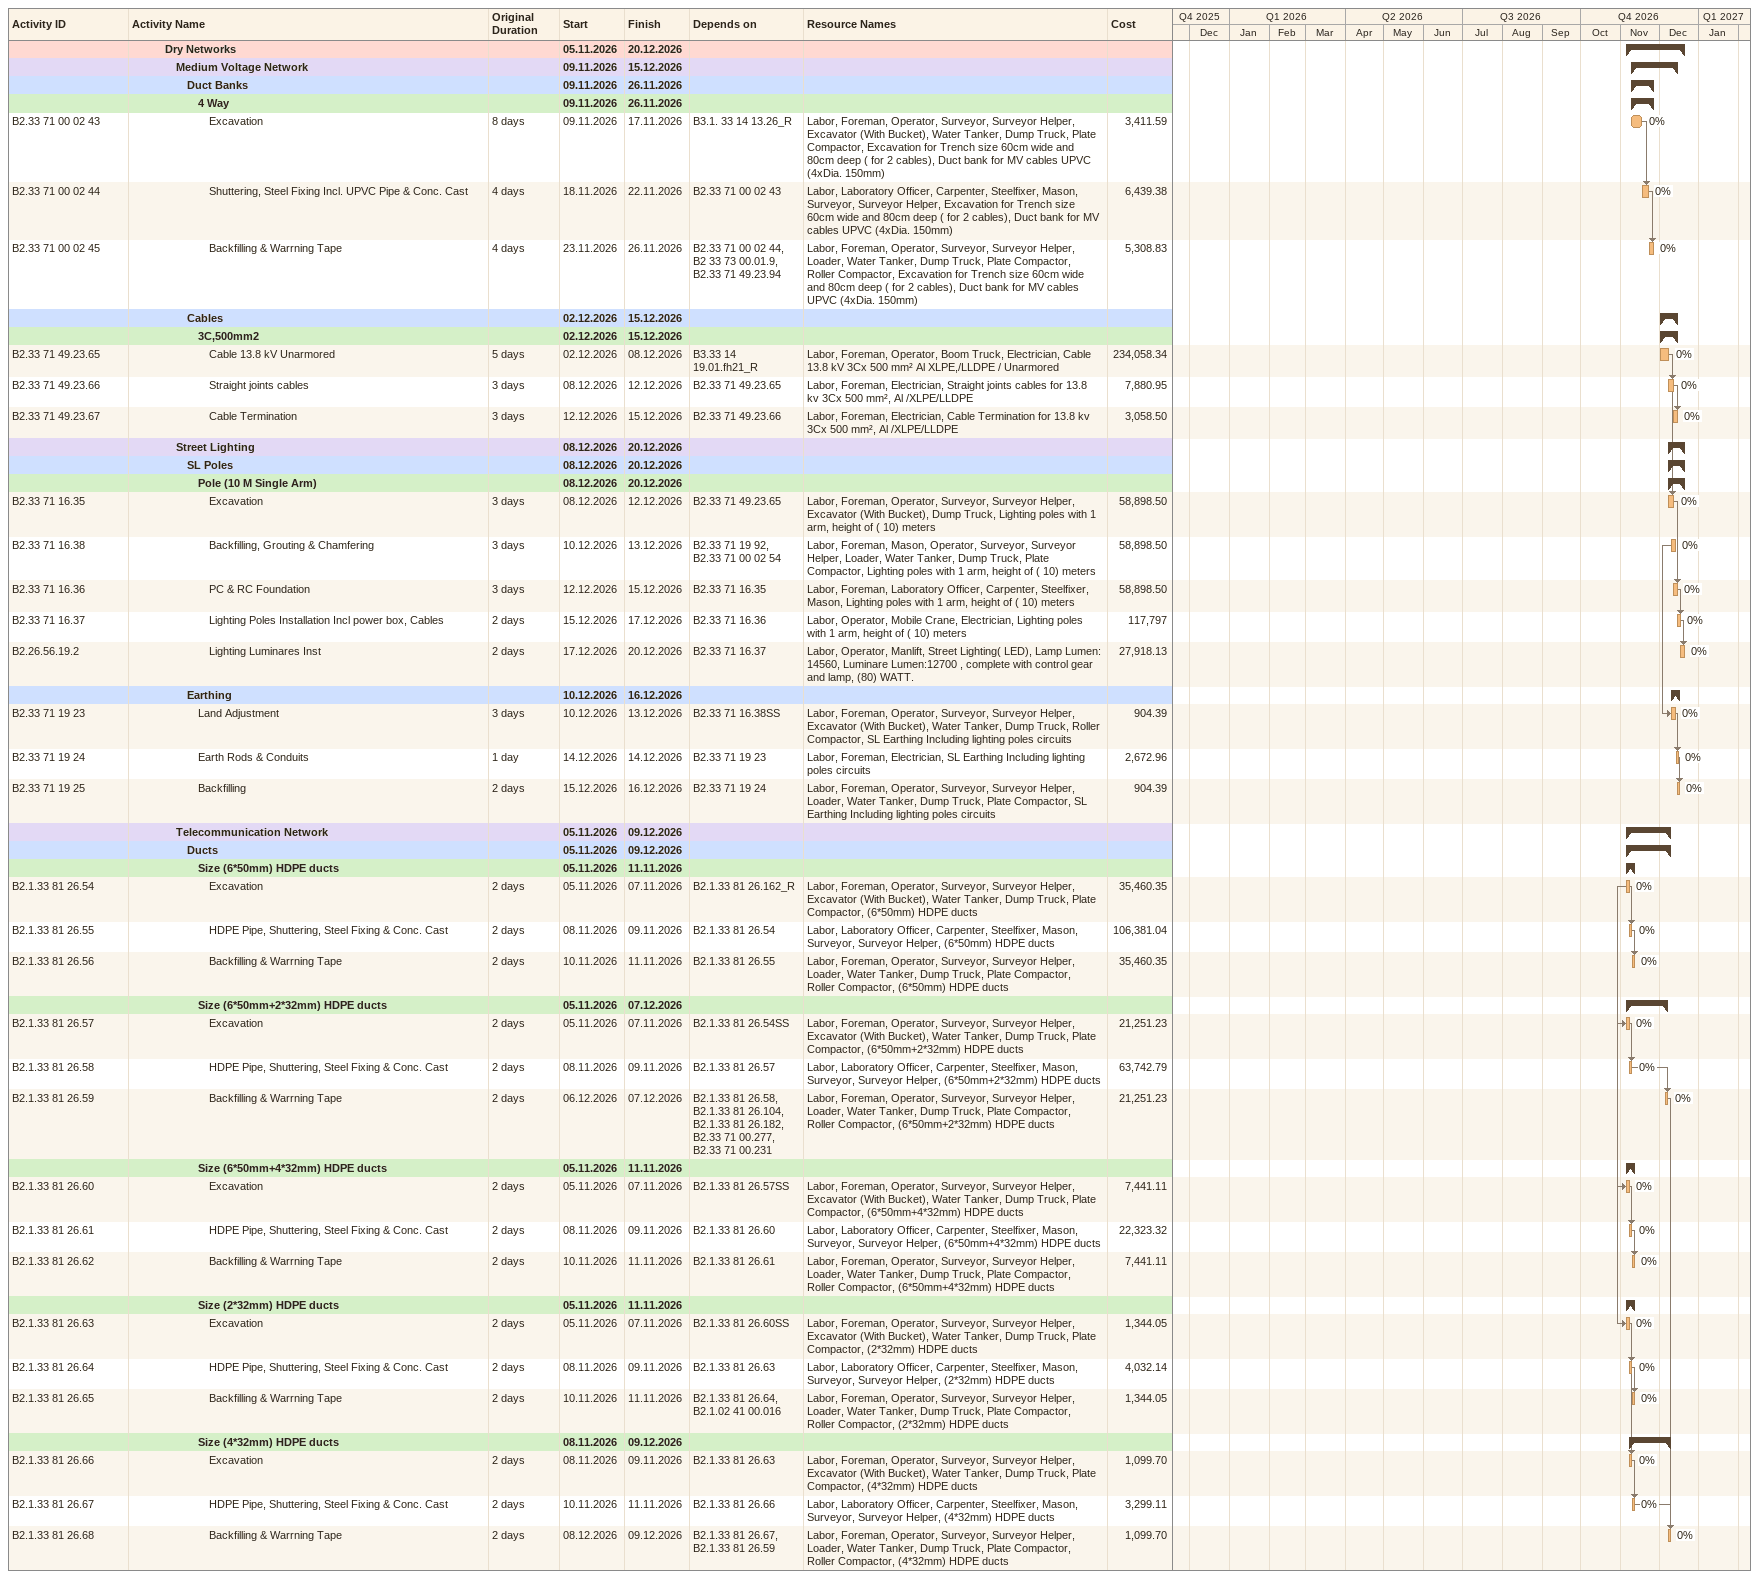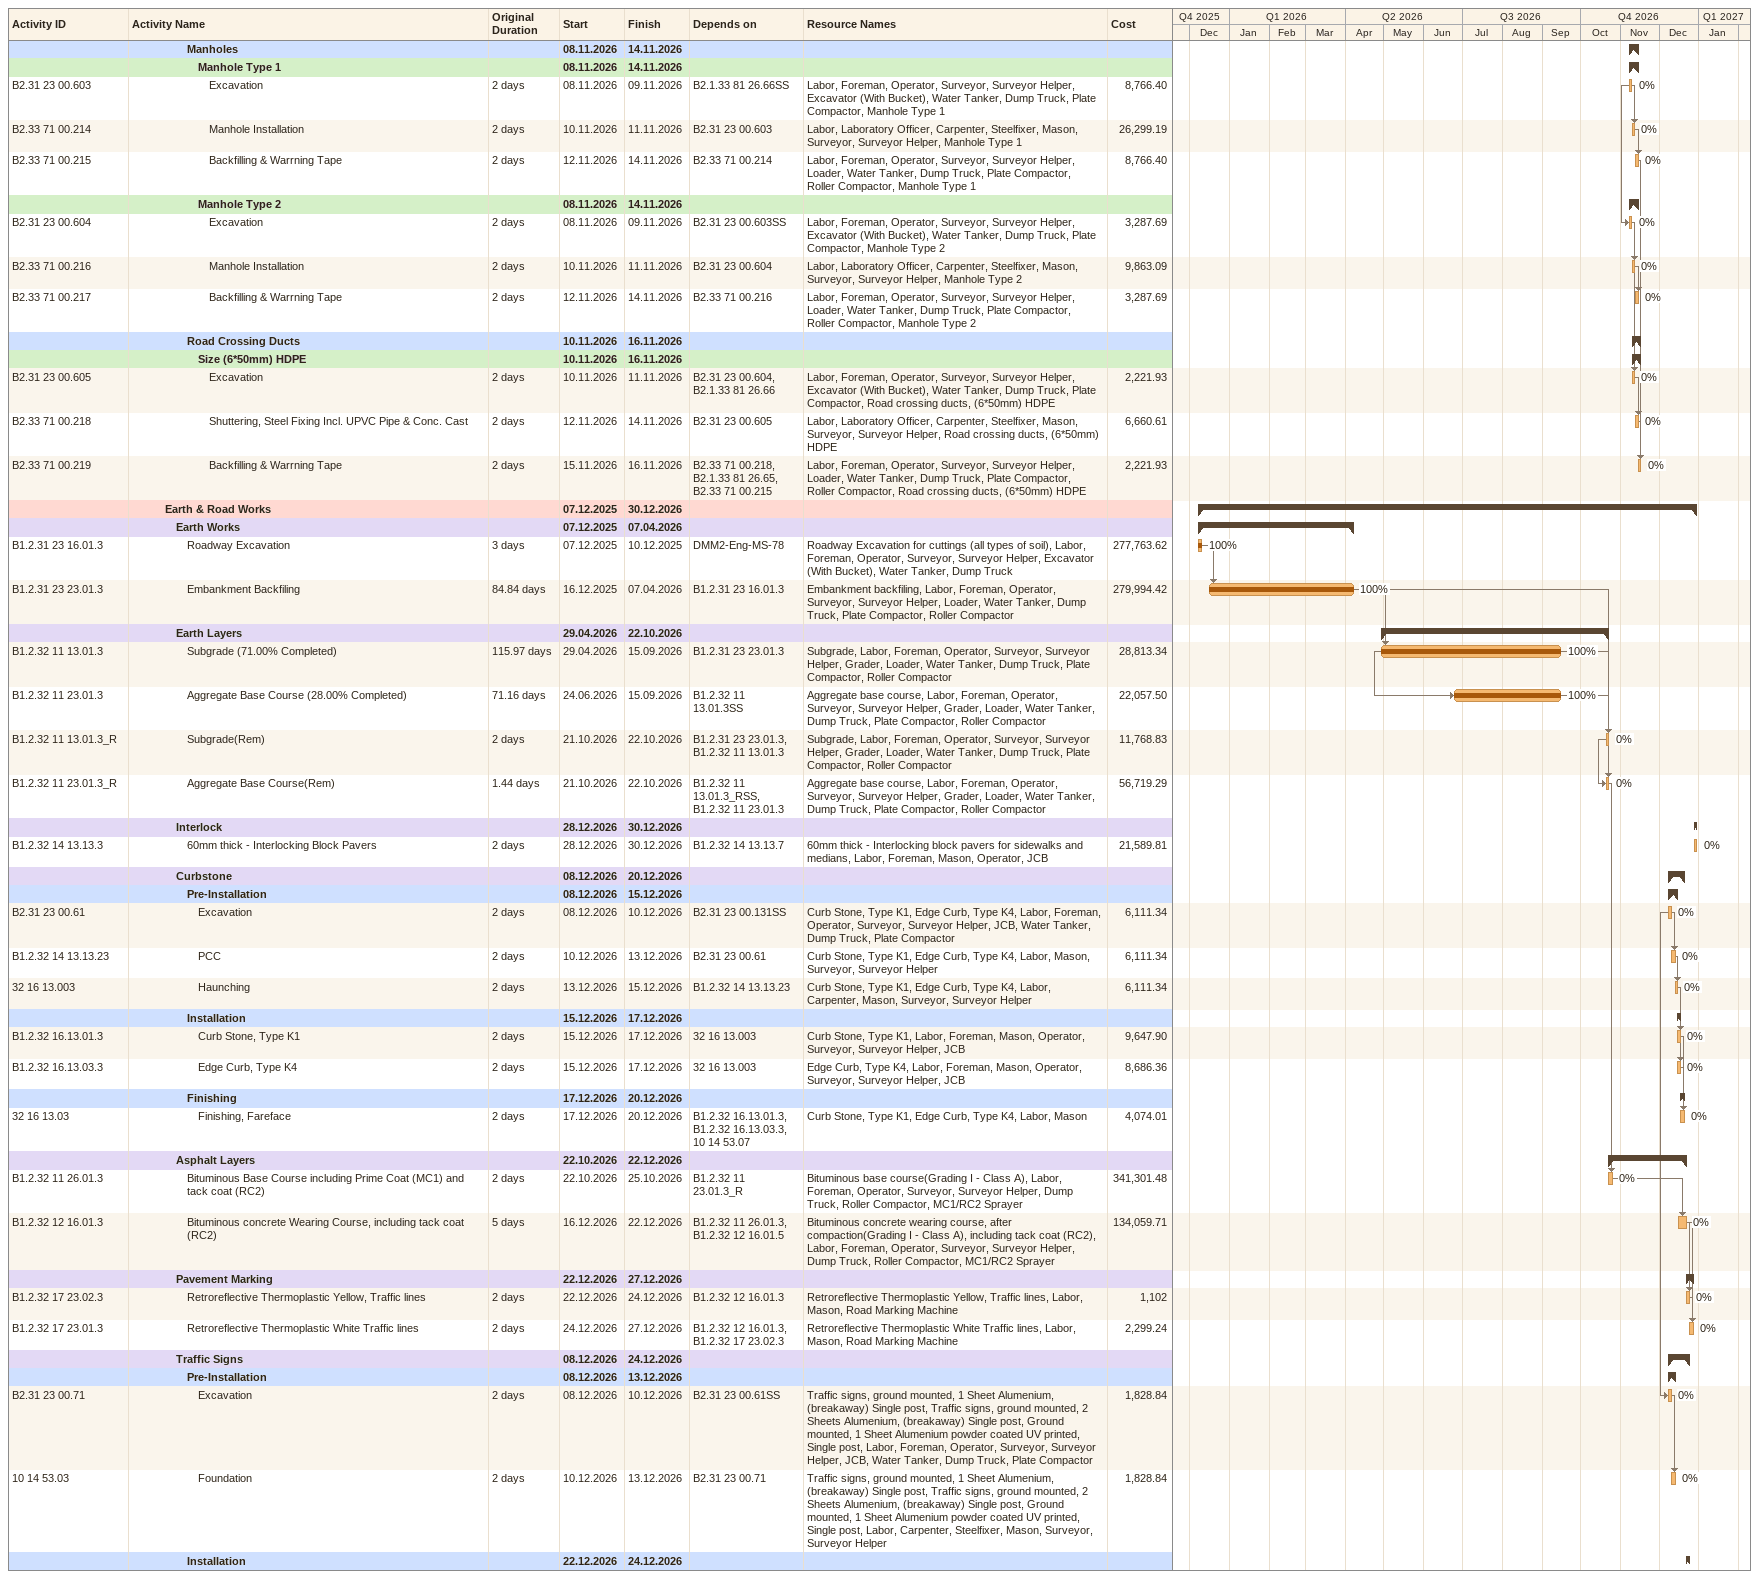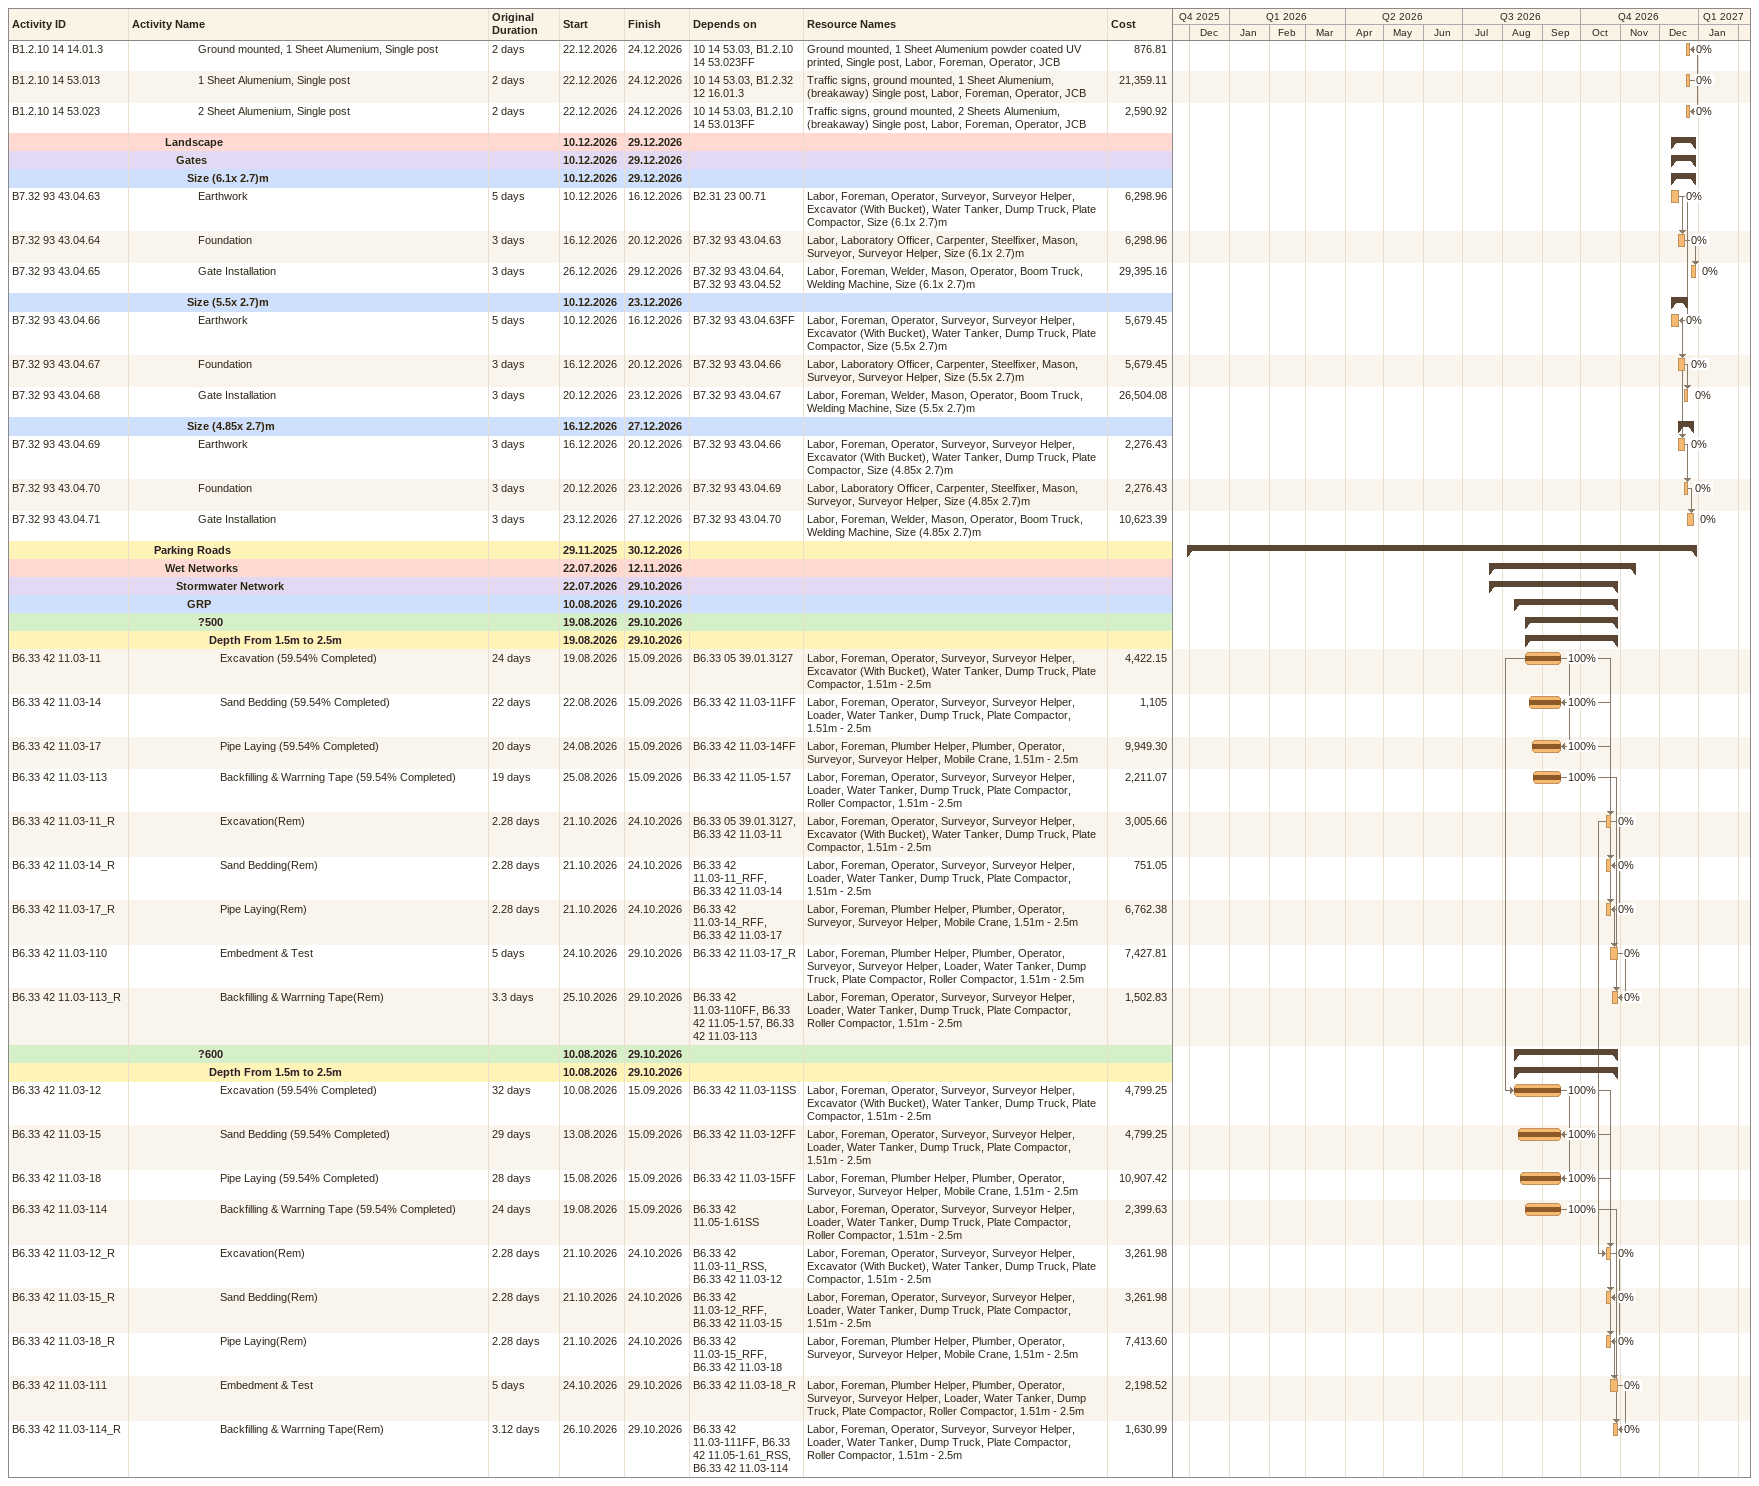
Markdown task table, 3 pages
| ID | Level | Task | Original duration | Start | Finish | Predecessors | Resources | % complete | Cost |
|---|---|---|---|---|---|---|---|---|---|
|  | 4 | **Dry Networks** |  | 2026-11-05 | 2026-12-20 |  |  |  |  |
|  | 5 | **Medium Voltage Network** |  | 2026-11-09 | 2026-12-15 |  |  |  |  |
|  | 6 | **Duct Banks** |  | 2026-11-09 | 2026-11-26 |  |  |  |  |
|  | 7 | **4 Way** |  | 2026-11-09 | 2026-11-26 |  |  |  |  |
| B2.33 71 00 02 43 | 8 | Excavation | 8d | 2026-11-09 | 2026-11-17 | B3.1. 33 14 13.26_R | Labor, Foreman, Operator, Surveyor, Surveyor Helper, Excavator (With Bucket), Water Tanker, Dump Truck, Plate Compactor, Excavation for Trench size 60cm wide and 80cm deep ( for 2 cables), Duct bank for MV cables UPVC (4xDia. 150mm) | 0 | 3411.59 |
| B2.33 71 00 02 44 | 8 | Shuttering, Steel Fixing Incl. UPVC Pipe & Conc. Cast | 4d | 2026-11-18 | 2026-11-22 | B2.33 71 00 02 43 | Labor, Laboratory Officer, Carpenter, Steelfixer, Mason, Surveyor, Surveyor Helper, Excavation for Trench size 60cm wide and 80cm deep ( for 2 cables), Duct bank for MV cables UPVC (4xDia. 150mm) | 0 | 6439.38 |
| B2.33 71 00 02 45 | 8 | Backfilling & Warrning Tape | 4d | 2026-11-23 | 2026-11-26 | B2.33 71 00 02 44, B2 33 73 00.01.9, B2.33 71 49.23.94 | Labor, Foreman, Operator, Surveyor, Surveyor Helper, Loader, Water Tanker, Dump Truck, Plate Compactor, Roller Compactor, Excavation for Trench size 60cm wide and 80cm deep ( for 2 cables), Duct bank for MV cables UPVC (4xDia. 150mm) | 0 | 5308.83 |
|  | 6 | **Cables** |  | 2026-12-02 | 2026-12-15 |  |  |  |  |
|  | 7 | **3C,500mm2** |  | 2026-12-02 | 2026-12-15 |  |  |  |  |
| B2.33 71 49.23.65 | 8 | Cable 13.8 kV Unarmored | 5d | 2026-12-02 | 2026-12-08 | B3.33 14 19.01.fh21_R | Labor, Foreman, Operator, Boom Truck, Electrician, Cable 13.8 kV 3Cx 500 mm² Al XLPE,/LLDPE / Unarmored | 0 | 234058.34 |
| B2.33 71 49.23.66 | 8 | Straight joints cables | 3d | 2026-12-08 | 2026-12-12 | B2.33 71 49.23.65 | Labor, Foreman, Electrician, Straight joints cables for 13.8 kv 3Cx 500 mm², Al /XLPE/LLDPE | 0 | 7880.95 |
| B2.33 71 49.23.67 | 8 | Cable Termination | 3d | 2026-12-12 | 2026-12-15 | B2.33 71 49.23.66 | Labor, Foreman, Electrician, Cable Termination for 13.8 kv 3Cx 500 mm², Al /XLPE/LLDPE | 0 | 3058.50 |
|  | 5 | **Street Lighting** |  | 2026-12-08 | 2026-12-20 |  |  |  |  |
|  | 6 | **SL Poles** |  | 2026-12-08 | 2026-12-20 |  |  |  |  |
|  | 7 | **Pole (10 M Single Arm)** |  | 2026-12-08 | 2026-12-20 |  |  |  |  |
| B2.33 71 16.35 | 8 | Excavation | 3d | 2026-12-08 | 2026-12-12 | B2.33 71 49.23.65 | Labor, Foreman, Operator, Surveyor, Surveyor Helper, Excavator (With Bucket), Dump Truck, Lighting poles with 1 arm, height of ( 10) meters | 0 | 58898.50 |
| B2.33 71 16.38 | 8 | Backfilling, Grouting & Chamfering | 3d | 2026-12-10 | 2026-12-13 | B2.33 71 19 92, B2.33 71 00 02 54 | Labor, Foreman, Mason, Operator, Surveyor, Surveyor Helper, Loader, Water Tanker, Dump Truck, Plate Compactor, Lighting poles with 1 arm, height of ( 10) meters | 0 | 58898.50 |
| B2.33 71 16.36 | 8 | PC & RC Foundation | 3d | 2026-12-12 | 2026-12-15 | B2.33 71 16.35 | Labor, Foreman, Laboratory Officer, Carpenter, Steelfixer, Mason, Lighting poles with 1 arm, height of ( 10) meters | 0 | 58898.50 |
| B2.33 71 16.37 | 8 | Lighting Poles Installation Incl power box, Cables | 2d | 2026-12-15 | 2026-12-17 | B2.33 71 16.36 | Labor, Operator, Mobile Crane, Electrician, Lighting poles with 1 arm, height of ( 10) meters | 0 | 117797 |
| B2.26.56.19.2 | 8 | Lighting Luminares Inst | 2d | 2026-12-17 | 2026-12-20 | B2.33 71 16.37 | Labor, Operator, Manlift, Street Lighting( LED), Lamp Lumen: 14560, Luminare Lumen:12700 , complete with control gear and lamp, (80) WATT. | 0 | 27918.13 |
|  | 6 | **Earthing** |  | 2026-12-10 | 2026-12-16 |  |  |  |  |
| B2.33 71 19 23 | 7 | Land Adjustment | 3d | 2026-12-10 | 2026-12-13 | B2.33 71 16.38SS | Labor, Foreman, Operator, Surveyor, Surveyor Helper, Excavator (With Bucket), Water Tanker, Dump Truck, Roller Compactor, SL Earthing Including lighting poles circuits | 0 | 904.39 |
| B2.33 71 19 24 | 7 | Earth Rods & Conduits | 1d | 2026-12-14 | 2026-12-14 | B2.33 71 19 23 | Labor, Foreman, Electrician, SL Earthing Including lighting poles circuits | 0 | 2672.96 |
| B2.33 71 19 25 | 7 | Backfilling | 2d | 2026-12-15 | 2026-12-16 | B2.33 71 19 24 | Labor, Foreman, Operator, Surveyor, Surveyor Helper, Loader, Water Tanker, Dump Truck, Plate Compactor, SL Earthing Including lighting poles circuits | 0 | 904.39 |
|  | 5 | **Telecommunication Network** |  | 2026-11-05 | 2026-12-09 |  |  |  |  |
|  | 6 | **Ducts** |  | 2026-11-05 | 2026-12-09 |  |  |  |  |
|  | 7 | **Size (6*50mm) HDPE ducts** |  | 2026-11-05 | 2026-11-11 |  |  |  |  |
| B2.1.33 81 26.54 | 8 | Excavation | 2d | 2026-11-05 | 2026-11-07 | B2.1.33 81 26.162_R | Labor, Foreman, Operator, Surveyor, Surveyor Helper, Excavator (With Bucket), Water Tanker, Dump Truck, Plate Compactor, (6*50mm) HDPE ducts | 0 | 35460.35 |
| B2.1.33 81 26.55 | 8 | HDPE Pipe, Shuttering, Steel Fixing & Conc. Cast | 2d | 2026-11-08 | 2026-11-09 | B2.1.33 81 26.54 | Labor, Laboratory Officer, Carpenter, Steelfixer, Mason, Surveyor, Surveyor Helper, (6*50mm) HDPE ducts | 0 | 106381.04 |
| B2.1.33 81 26.56 | 8 | Backfilling & Warrning Tape | 2d | 2026-11-10 | 2026-11-11 | B2.1.33 81 26.55 | Labor, Foreman, Operator, Surveyor, Surveyor Helper, Loader, Water Tanker, Dump Truck, Plate Compactor, Roller Compactor, (6*50mm) HDPE ducts | 0 | 35460.35 |
|  | 7 | **Size (6*50mm+2*32mm) HDPE ducts** |  | 2026-11-05 | 2026-12-07 |  |  |  |  |
| B2.1.33 81 26.57 | 8 | Excavation | 2d | 2026-11-05 | 2026-11-07 | B2.1.33 81 26.54SS | Labor, Foreman, Operator, Surveyor, Surveyor Helper, Excavator (With Bucket), Water Tanker, Dump Truck, Plate Compactor, (6*50mm+2*32mm) HDPE ducts | 0 | 21251.23 |
| B2.1.33 81 26.58 | 8 | HDPE Pipe, Shuttering, Steel Fixing & Conc. Cast | 2d | 2026-11-08 | 2026-11-09 | B2.1.33 81 26.57 | Labor, Laboratory Officer, Carpenter, Steelfixer, Mason, Surveyor, Surveyor Helper, (6*50mm+2*32mm) HDPE ducts | 0 | 63742.79 |
| B2.1.33 81 26.59 | 8 | Backfilling & Warrning Tape | 2d | 2026-12-06 | 2026-12-07 | B2.1.33 81 26.58, B2.1.33 81 26.104, B2.1.33 81 26.182, B2.33 71 00.277, B2.33 71 00.231 | Labor, Foreman, Operator, Surveyor, Surveyor Helper, Loader, Water Tanker, Dump Truck, Plate Compactor, Roller Compactor, (6*50mm+2*32mm) HDPE ducts | 0 | 21251.23 |
|  | 7 | **Size (6*50mm+4*32mm) HDPE ducts** |  | 2026-11-05 | 2026-11-11 |  |  |  |  |
| B2.1.33 81 26.60 | 8 | Excavation | 2d | 2026-11-05 | 2026-11-07 | B2.1.33 81 26.57SS | Labor, Foreman, Operator, Surveyor, Surveyor Helper, Excavator (With Bucket), Water Tanker, Dump Truck, Plate Compactor, (6*50mm+4*32mm) HDPE ducts | 0 | 7441.11 |
| B2.1.33 81 26.61 | 8 | HDPE Pipe, Shuttering, Steel Fixing & Conc. Cast | 2d | 2026-11-08 | 2026-11-09 | B2.1.33 81 26.60 | Labor, Laboratory Officer, Carpenter, Steelfixer, Mason, Surveyor, Surveyor Helper, (6*50mm+4*32mm) HDPE ducts | 0 | 22323.32 |
| B2.1.33 81 26.62 | 8 | Backfilling & Warrning Tape | 2d | 2026-11-10 | 2026-11-11 | B2.1.33 81 26.61 | Labor, Foreman, Operator, Surveyor, Surveyor Helper, Loader, Water Tanker, Dump Truck, Plate Compactor, Roller Compactor, (6*50mm+4*32mm) HDPE ducts | 0 | 7441.11 |
|  | 7 | **Size (2*32mm) HDPE ducts** |  | 2026-11-05 | 2026-11-11 |  |  |  |  |
| B2.1.33 81 26.63 | 8 | Excavation | 2d | 2026-11-05 | 2026-11-07 | B2.1.33 81 26.60SS | Labor, Foreman, Operator, Surveyor, Surveyor Helper, Excavator (With Bucket), Water Tanker, Dump Truck, Plate Compactor, (2*32mm) HDPE ducts | 0 | 1344.05 |
| B2.1.33 81 26.64 | 8 | HDPE Pipe, Shuttering, Steel Fixing & Conc. Cast | 2d | 2026-11-08 | 2026-11-09 | B2.1.33 81 26.63 | Labor, Laboratory Officer, Carpenter, Steelfixer, Mason, Surveyor, Surveyor Helper, (2*32mm) HDPE ducts | 0 | 4032.14 |
| B2.1.33 81 26.65 | 8 | Backfilling & Warrning Tape | 2d | 2026-11-10 | 2026-11-11 | B2.1.33 81 26.64, B2.1.02 41 00.016 | Labor, Foreman, Operator, Surveyor, Surveyor Helper, Loader, Water Tanker, Dump Truck, Plate Compactor, Roller Compactor, (2*32mm) HDPE ducts | 0 | 1344.05 |
|  | 7 | **Size (4*32mm) HDPE ducts** |  | 2026-11-08 | 2026-12-09 |  |  |  |  |
| B2.1.33 81 26.66 | 8 | Excavation | 2d | 2026-11-08 | 2026-11-09 | B2.1.33 81 26.63 | Labor, Foreman, Operator, Surveyor, Surveyor Helper, Excavator (With Bucket), Water Tanker, Dump Truck, Plate Compactor, (4*32mm) HDPE ducts | 0 | 1099.70 |
| B2.1.33 81 26.67 | 8 | HDPE Pipe, Shuttering, Steel Fixing & Conc. Cast | 2d | 2026-11-10 | 2026-11-11 | B2.1.33 81 26.66 | Labor, Laboratory Officer, Carpenter, Steelfixer, Mason, Surveyor, Surveyor Helper, (4*32mm) HDPE ducts | 0 | 3299.11 |
| B2.1.33 81 26.68 | 8 | Backfilling & Warrning Tape | 2d | 2026-12-08 | 2026-12-09 | B2.1.33 81 26.67, B2.1.33 81 26.59 | Labor, Foreman, Operator, Surveyor, Surveyor Helper, Loader, Water Tanker, Dump Truck, Plate Compactor, Roller Compactor, (4*32mm) HDPE ducts | 0 | 1099.70 |
|  | 6 | **Manholes** |  | 2026-11-08 | 2026-11-14 |  |  |  |  |
|  | 7 | **Manhole Type 1** |  | 2026-11-08 | 2026-11-14 |  |  |  |  |
| B2.31 23 00.603 | 8 | Excavation | 2d | 2026-11-08 | 2026-11-09 | B2.1.33 81 26.66SS | Labor, Foreman, Operator, Surveyor, Surveyor Helper, Excavator (With Bucket), Water Tanker, Dump Truck, Plate Compactor, Manhole Type 1 | 0 | 8766.40 |
| B2.33 71 00.214 | 8 | Manhole Installation | 2d | 2026-11-10 | 2026-11-11 | B2.31 23 00.603 | Labor, Laboratory Officer, Carpenter, Steelfixer, Mason, Surveyor, Surveyor Helper, Manhole Type 1 | 0 | 26299.19 |
| B2.33 71 00.215 | 8 | Backfilling & Warrning Tape | 2d | 2026-11-12 | 2026-11-14 | B2.33 71 00.214 | Labor, Foreman, Operator, Surveyor, Surveyor Helper, Loader, Water Tanker, Dump Truck, Plate Compactor, Roller Compactor, Manhole Type 1 | 0 | 8766.40 |
|  | 7 | **Manhole Type 2** |  | 2026-11-08 | 2026-11-14 |  |  |  |  |
| B2.31 23 00.604 | 8 | Excavation | 2d | 2026-11-08 | 2026-11-09 | B2.31 23 00.603SS | Labor, Foreman, Operator, Surveyor, Surveyor Helper, Excavator (With Bucket), Water Tanker, Dump Truck, Plate Compactor, Manhole Type 2 | 0 | 3287.69 |
| B2.33 71 00.216 | 8 | Manhole Installation | 2d | 2026-11-10 | 2026-11-11 | B2.31 23 00.604 | Labor, Laboratory Officer, Carpenter, Steelfixer, Mason, Surveyor, Surveyor Helper, Manhole Type 2 | 0 | 9863.09 |
| B2.33 71 00.217 | 8 | Backfilling & Warrning Tape | 2d | 2026-11-12 | 2026-11-14 | B2.33 71 00.216 | Labor, Foreman, Operator, Surveyor, Surveyor Helper, Loader, Water Tanker, Dump Truck, Plate Compactor, Roller Compactor, Manhole Type 2 | 0 | 3287.69 |
|  | 6 | **Road Crossing Ducts** |  | 2026-11-10 | 2026-11-16 |  |  |  |  |
|  | 7 | **Size (6*50mm) HDPE** |  | 2026-11-10 | 2026-11-16 |  |  |  |  |
| B2.31 23 00.605 | 8 | Excavation | 2d | 2026-11-10 | 2026-11-11 | B2.31 23 00.604, B2.1.33 81 26.66 | Labor, Foreman, Operator, Surveyor, Surveyor Helper, Excavator (With Bucket), Water Tanker, Dump Truck, Plate Compactor, Road crossing ducts, (6*50mm) HDPE | 0 | 2221.93 |
| B2.33 71 00.218 | 8 | Shuttering, Steel Fixing Incl. UPVC Pipe & Conc. Cast | 2d | 2026-11-12 | 2026-11-14 | B2.31 23 00.605 | Labor, Laboratory Officer, Carpenter, Steelfixer, Mason, Surveyor, Surveyor Helper, Road crossing ducts, (6*50mm) HDPE | 0 | 6660.61 |
| B2.33 71 00.219 | 8 | Backfilling & Warrning Tape | 2d | 2026-11-15 | 2026-11-16 | B2.33 71 00.218, B2.1.33 81 26.65, B2.33 71 00.215 | Labor, Foreman, Operator, Surveyor, Surveyor Helper, Loader, Water Tanker, Dump Truck, Plate Compactor, Roller Compactor, Road crossing ducts, (6*50mm) HDPE | 0 | 2221.93 |
|  | 4 | **Earth & Road Works** |  | 2025-12-07 | 2026-12-30 |  |  |  |  |
|  | 5 | **Earth Works** |  | 2025-12-07 | 2026-04-07 |  |  |  |  |
| B1.2.31 23 16.01.3 | 6 | Roadway Excavation | 3d | 2025-12-07 | 2025-12-10 | DMM2-Eng-MS-78 | Roadway Excavation for cuttings (all types of soil), Labor, Foreman, Operator, Surveyor, Surveyor Helper, Excavator (With Bucket), Water Tanker, Dump Truck | 100 | 277763.62 |
| B1.2.31 23 23.01.3 | 6 | Embankment Backfiling | 84.84d | 2025-12-16 | 2026-04-07 | B1.2.31 23 16.01.3 | Embankment backfiling, Labor, Foreman, Operator, Surveyor, Surveyor Helper, Loader, Water Tanker, Dump Truck, Plate Compactor, Roller Compactor | 100 | 279994.42 |
|  | 5 | **Earth Layers** |  | 2026-04-29 | 2026-10-22 |  |  |  |  |
| B1.2.32 11 13.01.3 | 6 | Subgrade (71.00% Completed) | 115.97d | 2026-04-29 | 2026-09-15 | B1.2.31 23 23.01.3 | Subgrade, Labor, Foreman, Operator, Surveyor, Surveyor Helper, Grader, Loader, Water Tanker, Dump Truck, Plate Compactor, Roller Compactor | 100 | 28813.34 |
| B1.2.32 11 23.01.3 | 6 | Aggregate Base Course (28.00% Completed) | 71.16d | 2026-06-24 | 2026-09-15 | B1.2.32 11 13.01.3SS | Aggregate base course, Labor, Foreman, Operator, Surveyor, Surveyor Helper, Grader, Loader, Water Tanker, Dump Truck, Plate Compactor, Roller Compactor | 100 | 22057.50 |
| B1.2.32 11 13.01.3_R | 6 | Subgrade(Rem) | 2d | 2026-10-21 | 2026-10-22 | B1.2.31 23 23.01.3, B1.2.32 11 13.01.3 | Subgrade, Labor, Foreman, Operator, Surveyor, Surveyor Helper, Grader, Loader, Water Tanker, Dump Truck, Plate Compactor, Roller Compactor | 0 | 11768.83 |
| B1.2.32 11 23.01.3_R | 6 | Aggregate Base Course(Rem) | 1.44d | 2026-10-21 | 2026-10-22 | B1.2.32 11 13.01.3_RSS, B1.2.32 11 23.01.3 | Aggregate base course, Labor, Foreman, Operator, Surveyor, Surveyor Helper, Grader, Loader, Water Tanker, Dump Truck, Plate Compactor, Roller Compactor | 0 | 56719.29 |
|  | 5 | **Interlock** |  | 2026-12-28 | 2026-12-30 |  |  |  |  |
| B1.2.32 14 13.13.3 | 6 | 60mm thick - Interlocking Block Pavers | 2d | 2026-12-28 | 2026-12-30 | B1.2.32 14 13.13.7 | 60mm thick - Interlocking block pavers for sidewalks and medians, Labor, Foreman, Mason, Operator, JCB | 0 | 21589.81 |
|  | 5 | **Curbstone** |  | 2026-12-08 | 2026-12-20 |  |  |  |  |
|  | 6 | **Pre-Installation** |  | 2026-12-08 | 2026-12-15 |  |  |  |  |
| B2.31 23 00.61 | 7 | Excavation | 2d | 2026-12-08 | 2026-12-10 | B2.31 23 00.131SS | Curb Stone, Type K1, Edge Curb, Type K4, Labor, Foreman, Operator, Surveyor, Surveyor Helper, JCB, Water Tanker, Dump Truck, Plate Compactor | 0 | 6111.34 |
| B1.2.32 14 13.13.23 | 7 | PCC | 2d | 2026-12-10 | 2026-12-13 | B2.31 23 00.61 | Curb Stone, Type K1, Edge Curb, Type K4, Labor, Mason, Surveyor, Surveyor Helper | 0 | 6111.34 |
| 32 16 13.003 | 7 | Haunching | 2d | 2026-12-13 | 2026-12-15 | B1.2.32 14 13.13.23 | Curb Stone, Type K1, Edge Curb, Type K4, Labor, Carpenter, Mason, Surveyor, Surveyor Helper | 0 | 6111.34 |
|  | 6 | **Installation** |  | 2026-12-15 | 2026-12-17 |  |  |  |  |
| B1.2.32 16.13.01.3 | 7 | Curb Stone, Type K1 | 2d | 2026-12-15 | 2026-12-17 | 32 16 13.003 | Curb Stone, Type K1, Labor, Foreman, Mason, Operator, Surveyor, Surveyor Helper, JCB | 0 | 9647.90 |
| B1.2.32 16.13.03.3 | 7 | Edge Curb, Type K4 | 2d | 2026-12-15 | 2026-12-17 | 32 16 13.003 | Edge Curb, Type K4, Labor, Foreman, Mason, Operator, Surveyor, Surveyor Helper, JCB | 0 | 8686.36 |
|  | 6 | **Finishing** |  | 2026-12-17 | 2026-12-20 |  |  |  |  |
| 32 16 13.03 | 7 | Finishing, Fareface | 2d | 2026-12-17 | 2026-12-20 | B1.2.32 16.13.01.3, B1.2.32 16.13.03.3, 10 14 53.07 | Curb Stone, Type K1, Edge Curb, Type K4, Labor, Mason | 0 | 4074.01 |
|  | 5 | **Asphalt Layers** |  | 2026-10-22 | 2026-12-22 |  |  |  |  |
| B1.2.32 11 26.01.3 | 6 | Bituminous Base Course including Prime Coat (MC1) and tack coat (RC2) | 2d | 2026-10-22 | 2026-10-25 | B1.2.32 11 23.01.3_R | Bituminous base course(Grading I - Class A), Labor, Foreman, Operator, Surveyor, Surveyor Helper, Dump Truck, Roller Compactor, MC1/RC2 Sprayer | 0 | 341301.48 |
| B1.2.32 12 16.01.3 | 6 | Bituminous concrete Wearing Course, including tack coat (RC2) | 5d | 2026-12-16 | 2026-12-22 | B1.2.32 11 26.01.3, B1.2.32 12 16.01.5 | Bituminous concrete wearing course, after compaction(Grading I - Class A), including tack coat (RC2), Labor, Foreman, Operator, Surveyor, Surveyor Helper, Dump Truck, Roller Compactor, MC1/RC2 Sprayer | 0 | 134059.71 |
|  | 5 | **Pavement Marking** |  | 2026-12-22 | 2026-12-27 |  |  |  |  |
| B1.2.32 17 23.02.3 | 6 | Retroreflective Thermoplastic Yellow, Traffic lines | 2d | 2026-12-22 | 2026-12-24 | B1.2.32 12 16.01.3 | Retroreflective Thermoplastic Yellow, Traffic lines, Labor, Mason, Road Marking Machine | 0 | 1102 |
| B1.2.32 17 23.01.3 | 6 | Retroreflective Thermoplastic White Traffic lines | 2d | 2026-12-24 | 2026-12-27 | B1.2.32 12 16.01.3, B1.2.32 17 23.02.3 | Retroreflective Thermoplastic White Traffic lines, Labor, Mason, Road Marking Machine | 0 | 2299.24 |
|  | 5 | **Traffic Signs** |  | 2026-12-08 | 2026-12-24 |  |  |  |  |
|  | 6 | **Pre-Installation** |  | 2026-12-08 | 2026-12-13 |  |  |  |  |
| B2.31 23 00.71 | 7 | Excavation | 2d | 2026-12-08 | 2026-12-10 | B2.31 23 00.61SS | Traffic signs, ground mounted, 1 Sheet Alumenium, (breakaway) Single post, Traffic signs, ground mounted, 2 Sheets Alumenium, (breakaway) Single post, Ground mounted, 1 Sheet Alumenium powder coated UV printed, Single post, Labor, Foreman, Operator, Surveyor, Surveyor Helper, JCB, Water Tanker, Dump Truck, Plate Compactor | 0 | 1828.84 |
| 10 14 53.03 | 7 | Foundation | 2d | 2026-12-10 | 2026-12-13 | B2.31 23 00.71 | Traffic signs, ground mounted, 1 Sheet Alumenium, (breakaway) Single post, Traffic signs, ground mounted, 2 Sheets Alumenium, (breakaway) Single post, Ground mounted, 1 Sheet Alumenium powder coated UV printed, Single post, Labor, Carpenter, Steelfixer, Mason, Surveyor, Surveyor Helper | 0 | 1828.84 |
|  | 6 | **Installation** |  | 2026-12-22 | 2026-12-24 |  |  |  |  |
| B1.2.10 14 14.01.3 | 7 | Ground mounted, 1 Sheet Alumenium, Single post | 2d | 2026-12-22 | 2026-12-24 | 10 14 53.03, B1.2.10 14 53.023FF | Ground mounted, 1 Sheet Alumenium powder coated UV printed, Single post, Labor, Foreman, Operator, JCB | 0 | 876.81 |
| B1.2.10 14 53.013 | 7 | 1 Sheet Alumenium, Single post | 2d | 2026-12-22 | 2026-12-24 | 10 14 53.03, B1.2.32 12 16.01.3 | Traffic signs, ground mounted, 1 Sheet Alumenium, (breakaway) Single post, Labor, Foreman, Operator, JCB | 0 | 21359.11 |
| B1.2.10 14 53.023 | 7 | 2 Sheet Alumenium, Single post | 2d | 2026-12-22 | 2026-12-24 | 10 14 53.03, B1.2.10 14 53.013FF | Traffic signs, ground mounted, 2 Sheets Alumenium, (breakaway) Single post, Labor, Foreman, Operator, JCB | 0 | 2590.92 |
|  | 4 | **Landscape** |  | 2026-12-10 | 2026-12-29 |  |  |  |  |
|  | 5 | **Gates** |  | 2026-12-10 | 2026-12-29 |  |  |  |  |
|  | 6 | **Size (6.1x 2.7)m** |  | 2026-12-10 | 2026-12-29 |  |  |  |  |
| B7.32 93 43.04.63 | 7 | Earthwork | 5d | 2026-12-10 | 2026-12-16 | B2.31 23 00.71 | Labor, Foreman, Operator, Surveyor, Surveyor Helper, Excavator (With Bucket), Water Tanker, Dump Truck, Plate Compactor, Size (6.1x 2.7)m | 0 | 6298.96 |
| B7.32 93 43.04.64 | 7 | Foundation | 3d | 2026-12-16 | 2026-12-20 | B7.32 93 43.04.63 | Labor, Laboratory Officer, Carpenter, Steelfixer, Mason, Surveyor, Surveyor Helper, Size (6.1x 2.7)m | 0 | 6298.96 |
| B7.32 93 43.04.65 | 7 | Gate Installation | 3d | 2026-12-26 | 2026-12-29 | B7.32 93 43.04.64, B7.32 93 43.04.52 | Labor, Foreman, Welder, Mason, Operator, Boom Truck, Welding Machine, Size (6.1x 2.7)m | 0 | 29395.16 |
|  | 6 | **Size (5.5x 2.7)m** |  | 2026-12-10 | 2026-12-23 |  |  |  |  |
| B7.32 93 43.04.66 | 7 | Earthwork | 5d | 2026-12-10 | 2026-12-16 | B7.32 93 43.04.63FF | Labor, Foreman, Operator, Surveyor, Surveyor Helper, Excavator (With Bucket), Water Tanker, Dump Truck, Plate Compactor, Size (5.5x 2.7)m | 0 | 5679.45 |
| B7.32 93 43.04.67 | 7 | Foundation | 3d | 2026-12-16 | 2026-12-20 | B7.32 93 43.04.66 | Labor, Laboratory Officer, Carpenter, Steelfixer, Mason, Surveyor, Surveyor Helper, Size (5.5x 2.7)m | 0 | 5679.45 |
| B7.32 93 43.04.68 | 7 | Gate Installation | 3d | 2026-12-20 | 2026-12-23 | B7.32 93 43.04.67 | Labor, Foreman, Welder, Mason, Operator, Boom Truck, Welding Machine, Size (5.5x 2.7)m | 0 | 26504.08 |
|  | 6 | **Size (4.85x 2.7)m** |  | 2026-12-16 | 2026-12-27 |  |  |  |  |
| B7.32 93 43.04.69 | 7 | Earthwork | 3d | 2026-12-16 | 2026-12-20 | B7.32 93 43.04.66 | Labor, Foreman, Operator, Surveyor, Surveyor Helper, Excavator (With Bucket), Water Tanker, Dump Truck, Plate Compactor, Size (4.85x 2.7)m | 0 | 2276.43 |
| B7.32 93 43.04.70 | 7 | Foundation | 3d | 2026-12-20 | 2026-12-23 | B7.32 93 43.04.69 | Labor, Laboratory Officer, Carpenter, Steelfixer, Mason, Surveyor, Surveyor Helper, Size (4.85x 2.7)m | 0 | 2276.43 |
| B7.32 93 43.04.71 | 7 | Gate Installation | 3d | 2026-12-23 | 2026-12-27 | B7.32 93 43.04.70 | Labor, Foreman, Welder, Mason, Operator, Boom Truck, Welding Machine, Size (4.85x 2.7)m | 0 | 10623.39 |
|  | 3 | **Parking Roads** |  | 2025-11-29 | 2026-12-30 |  |  |  |  |
|  | 4 | **Wet Networks** |  | 2026-07-22 | 2026-11-12 |  |  |  |  |
|  | 5 | **Stormwater Network** |  | 2026-07-22 | 2026-10-29 |  |  |  |  |
|  | 6 | **GRP** |  | 2026-08-10 | 2026-10-29 |  |  |  |  |
|  | 7 | **?500** |  | 2026-08-19 | 2026-10-29 |  |  |  |  |
|  | 8 | **Depth From 1.5m to 2.5m** |  | 2026-08-19 | 2026-10-29 |  |  |  |  |
| B6.33 42 11.03-11 | 9 | Excavation (59.54% Completed) | 24d | 2026-08-19 | 2026-09-15 | B6.33 05 39.01.3127 | Labor, Foreman, Operator, Surveyor, Surveyor Helper, Excavator (With Bucket), Water Tanker, Dump Truck, Plate Compactor, 1.51m - 2.5m | 100 | 4422.15 |
| B6.33 42 11.03-14 | 9 | Sand Bedding (59.54% Completed) | 22d | 2026-08-22 | 2026-09-15 | B6.33 42 11.03-11FF | Labor, Foreman, Operator, Surveyor, Surveyor Helper, Loader, Water Tanker, Dump Truck, Plate Compactor, 1.51m - 2.5m | 100 | 1105 |
| B6.33 42 11.03-17 | 9 | Pipe Laying (59.54% Completed) | 20d | 2026-08-24 | 2026-09-15 | B6.33 42 11.03-14FF | Labor, Foreman, Plumber Helper, Plumber, Operator, Surveyor, Surveyor Helper, Mobile Crane, 1.51m - 2.5m | 100 | 9949.30 |
| B6.33 42 11.03-113 | 9 | Backfilling & Warrning Tape (59.54% Completed) | 19d | 2026-08-25 | 2026-09-15 | B6.33 42 11.05-1.57 | Labor, Foreman, Operator, Surveyor, Surveyor Helper, Loader, Water Tanker, Dump Truck, Plate Compactor, Roller Compactor, 1.51m - 2.5m | 100 | 2211.07 |
| B6.33 42 11.03-11_R | 9 | Excavation(Rem) | 2.28d | 2026-10-21 | 2026-10-24 | B6.33 05 39.01.3127, B6.33 42 11.03-11 | Labor, Foreman, Operator, Surveyor, Surveyor Helper, Excavator (With Bucket), Water Tanker, Dump Truck, Plate Compactor, 1.51m - 2.5m | 0 | 3005.66 |
| B6.33 42 11.03-14_R | 9 | Sand Bedding(Rem) | 2.28d | 2026-10-21 | 2026-10-24 | B6.33 42 11.03-11_RFF, B6.33 42 11.03-14 | Labor, Foreman, Operator, Surveyor, Surveyor Helper, Loader, Water Tanker, Dump Truck, Plate Compactor, 1.51m - 2.5m | 0 | 751.05 |
| B6.33 42 11.03-17_R | 9 | Pipe Laying(Rem) | 2.28d | 2026-10-21 | 2026-10-24 | B6.33 42 11.03-14_RFF, B6.33 42 11.03-17 | Labor, Foreman, Plumber Helper, Plumber, Operator, Surveyor, Surveyor Helper, Mobile Crane, 1.51m - 2.5m | 0 | 6762.38 |
| B6.33 42 11.03-110 | 9 | Embedment & Test | 5d | 2026-10-24 | 2026-10-29 | B6.33 42 11.03-17_R | Labor, Foreman, Plumber Helper, Plumber, Operator, Surveyor, Surveyor Helper, Loader, Water Tanker, Dump Truck, Plate Compactor, Roller Compactor, 1.51m - 2.5m | 0 | 7427.81 |
| B6.33 42 11.03-113_R | 9 | Backfilling & Warrning Tape(Rem) | 3.3d | 2026-10-25 | 2026-10-29 | B6.33 42 11.03-110FF, B6.33 42 11.05-1.57, B6.33 42 11.03-113 | Labor, Foreman, Operator, Surveyor, Surveyor Helper, Loader, Water Tanker, Dump Truck, Plate Compactor, Roller Compactor, 1.51m - 2.5m | 0 | 1502.83 |
|  | 7 | **?600** |  | 2026-08-10 | 2026-10-29 |  |  |  |  |
|  | 8 | **Depth From 1.5m to 2.5m** |  | 2026-08-10 | 2026-10-29 |  |  |  |  |
| B6.33 42 11.03-12 | 9 | Excavation (59.54% Completed) | 32d | 2026-08-10 | 2026-09-15 | B6.33 42 11.03-11SS | Labor, Foreman, Operator, Surveyor, Surveyor Helper, Excavator (With Bucket), Water Tanker, Dump Truck, Plate Compactor, 1.51m - 2.5m | 100 | 4799.25 |
| B6.33 42 11.03-15 | 9 | Sand Bedding (59.54% Completed) | 29d | 2026-08-13 | 2026-09-15 | B6.33 42 11.03-12FF | Labor, Foreman, Operator, Surveyor, Surveyor Helper, Loader, Water Tanker, Dump Truck, Plate Compactor, 1.51m - 2.5m | 100 | 4799.25 |
| B6.33 42 11.03-18 | 9 | Pipe Laying (59.54% Completed) | 28d | 2026-08-15 | 2026-09-15 | B6.33 42 11.03-15FF | Labor, Foreman, Plumber Helper, Plumber, Operator, Surveyor, Surveyor Helper, Mobile Crane, 1.51m - 2.5m | 100 | 10907.42 |
| B6.33 42 11.03-114 | 9 | Backfilling & Warrning Tape (59.54% Completed) | 24d | 2026-08-19 | 2026-09-15 | B6.33 42 11.05-1.61SS | Labor, Foreman, Operator, Surveyor, Surveyor Helper, Loader, Water Tanker, Dump Truck, Plate Compactor, Roller Compactor, 1.51m - 2.5m | 100 | 2399.63 |
| B6.33 42 11.03-12_R | 9 | Excavation(Rem) | 2.28d | 2026-10-21 | 2026-10-24 | B6.33 42 11.03-11_RSS, B6.33 42 11.03-12 | Labor, Foreman, Operator, Surveyor, Surveyor Helper, Excavator (With Bucket), Water Tanker, Dump Truck, Plate Compactor, 1.51m - 2.5m | 0 | 3261.98 |
| B6.33 42 11.03-15_R | 9 | Sand Bedding(Rem) | 2.28d | 2026-10-21 | 2026-10-24 | B6.33 42 11.03-12_RFF, B6.33 42 11.03-15 | Labor, Foreman, Operator, Surveyor, Surveyor Helper, Loader, Water Tanker, Dump Truck, Plate Compactor, 1.51m - 2.5m | 0 | 3261.98 |
| B6.33 42 11.03-18_R | 9 | Pipe Laying(Rem) | 2.28d | 2026-10-21 | 2026-10-24 | B6.33 42 11.03-15_RFF, B6.33 42 11.03-18 | Labor, Foreman, Plumber Helper, Plumber, Operator, Surveyor, Surveyor Helper, Mobile Crane, 1.51m - 2.5m | 0 | 7413.60 |
| B6.33 42 11.03-111 | 9 | Embedment & Test | 5d | 2026-10-24 | 2026-10-29 | B6.33 42 11.03-18_R | Labor, Foreman, Plumber Helper, Plumber, Operator, Surveyor, Surveyor Helper, Loader, Water Tanker, Dump Truck, Plate Compactor, Roller Compactor, 1.51m - 2.5m | 0 | 2198.52 |
| B6.33 42 11.03-114_R | 9 | Backfilling & Warrning Tape(Rem) | 3.12d | 2026-10-26 | 2026-10-29 | B6.33 42 11.03-111FF, B6.33 42 11.05-1.61_RSS, B6.33 42 11.03-114 | Labor, Foreman, Operator, Surveyor, Surveyor Helper, Loader, Water Tanker, Dump Truck, Plate Compactor, Roller Compactor, 1.51m - 2.5m | 0 | 1630.99 |
